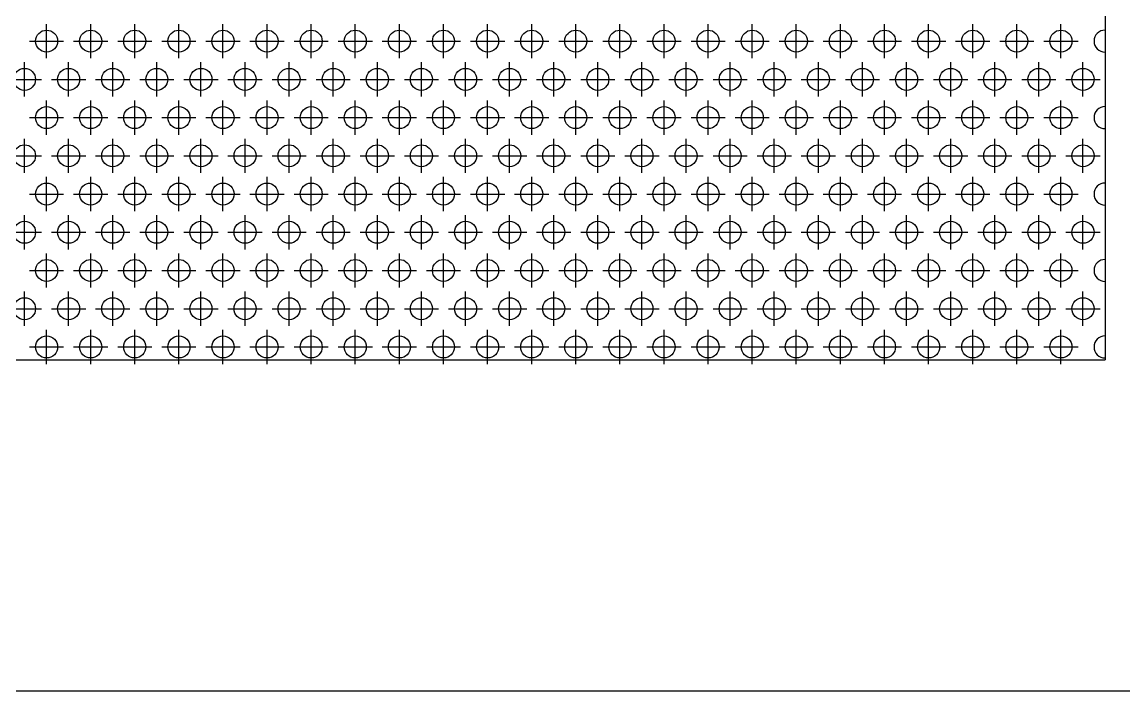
# Model space of a CAD drawing. Extents: x 0 to 172, y -8 to 132.
# Drawn here: x 85.89 to 135.86, y 10 to 40.31 of the extents above; entities that cross this region are included whole.
import ezdxf

# ---------------------------------------------------------------- set-up
doc = ezdxf.new("R2010")
doc.units = 0
doc.header["$LTSCALE"] = 0.5
doc.linetypes.add('CENTER', pattern=[50.8, 31.75, -6.35, 6.35, -6.35])
doc.layers.add('MSM_CENTER', color=1, linetype='CENTER')
doc.layers.add('MSM_CONTINUOUS', color=7, linetype='CONTINUOUS')

msp = doc.modelspace()

# ---------------------------------------------------------------- linework, layer by layer
at = {"layer": 'MSM_CENTER'}
for p, q in [((87, 38.67), (87, 40.22)), ((89, 38.67), (89, 40.22)), ((91, 38.67), (91, 40.22)), ((93, 38.67), (93, 40.22)), ((95, 38.67), (95, 40.22)), ((97, 38.67), (97, 40.22)), ((99, 38.67), (99, 40.22)), ((101, 38.67), (101, 40.22)), ((103, 38.67), (103, 40.22)), ((105, 38.67), (105, 40.22)), ((107, 38.67), (107, 40.22)), ((109, 38.67), (109, 40.22)), ((111, 38.67), (111, 40.22)), ((113, 38.67), (113, 40.22)), ((115, 38.67), (115, 40.22)), ((117, 38.67), (117, 40.22)), ((119, 38.67), (119, 40.22)), ((121, 38.67), (121, 40.22)), ((123, 38.67), (123, 40.22)), ((125, 38.67), (125, 40.22)), ((127, 38.67), (127, 40.22)), ((129, 38.67), (129, 40.22)), ((131, 38.67), (131, 40.22)), ((133, 38.67), (133, 40.22)), ((86.225, 39.445), (87.775, 39.445)), ((88.225, 39.445), (89.775, 39.445)), ((90.225, 39.445), (91.775, 39.445)), ((92.225, 39.445), (93.775, 39.445)), ((94.225, 39.445), (95.775, 39.445)), ((96.225, 39.445), (97.775, 39.445)), ((98.225, 39.445), (99.775, 39.445)), ((100.225, 39.445), (101.775, 39.445)), ((102.225, 39.445), (103.775, 39.445)), ((104.225, 39.445), (105.775, 39.445)), ((106.225, 39.445), (107.775, 39.445)), ((108.225, 39.445), (109.775, 39.445)), ((110.225, 39.445), (111.775, 39.445)), ((112.225, 39.445), (113.775, 39.445)), ((114.225, 39.445), (115.775, 39.445)), ((116.225, 39.445), (117.775, 39.445)), ((118.225, 39.445), (119.775, 39.445)), ((120.225, 39.445), (121.775, 39.445)), ((122.225, 39.445), (123.775, 39.445)), ((124.225, 39.445), (125.775, 39.445)), ((126.225, 39.445), (127.775, 39.445)), ((128.225, 39.445), (129.775, 39.445)), ((130.225, 39.445), (131.775, 39.445)), ((132.225, 39.445), (133.775, 39.445)), ((86, 36.938), (86, 38.488)), ((88, 36.938), (88, 38.488)), ((90, 36.938), (90, 38.488)), ((92, 36.938), (92, 38.488)), ((94, 36.938), (94, 38.488)), ((96, 36.938), (96, 38.488)), ((98, 36.938), (98, 38.488)), ((100, 36.938), (100, 38.488)), ((102, 36.938), (102, 38.488)), ((104, 36.938), (104, 38.488)), ((106, 36.938), (106, 38.488)), ((108, 36.938), (108, 38.488)), ((110, 36.938), (110, 38.488)), ((112, 36.938), (112, 38.488)), ((114, 36.938), (114, 38.488)), ((116, 36.938), (116, 38.488)), ((118, 36.938), (118, 38.488)), ((120, 36.938), (120, 38.488)), ((122, 36.938), (122, 38.488)), ((124, 36.938), (124, 38.488)), ((126, 36.938), (126, 38.488)), ((128, 36.938), (128, 38.488)), ((130, 36.938), (130, 38.488)), ((132, 36.938), (132, 38.488)), ((134, 36.938), (134, 38.488)), ((85.225, 37.713), (86.775, 37.713)), ((87.225, 37.713), (88.775, 37.713)), ((89.225, 37.713), (90.775, 37.713)), ((91.225, 37.713), (92.775, 37.713)), ((93.225, 37.713), (94.775, 37.713)), ((95.225, 37.713), (96.775, 37.713)), ((97.225, 37.713), (98.775, 37.713)), ((99.225, 37.713), (100.775, 37.713)), ((101.225, 37.713), (102.775, 37.713)), ((103.225, 37.713), (104.775, 37.713)), ((105.225, 37.713), (106.775, 37.713)), ((107.225, 37.713), (108.775, 37.713)), ((109.225, 37.713), (110.775, 37.713)), ((111.225, 37.713), (112.775, 37.713)), ((113.225, 37.713), (114.775, 37.713)), ((115.225, 37.713), (116.775, 37.713)), ((117.225, 37.713), (118.775, 37.713)), ((119.225, 37.713), (120.775, 37.713)), ((121.225, 37.713), (122.775, 37.713)), ((123.225, 37.713), (124.775, 37.713)), ((125.225, 37.713), (126.775, 37.713)), ((127.225, 37.713), (128.775, 37.713)), ((129.225, 37.713), (130.775, 37.713)), ((131.225, 37.713), (132.775, 37.713)), ((133.225, 37.713), (134.775, 37.713)), ((87, 35.206), (87, 36.756)), ((89, 35.206), (89, 36.756)), ((91, 35.206), (91, 36.756)), ((93, 35.206), (93, 36.756)), ((95, 35.206), (95, 36.756)), ((97, 35.206), (97, 36.756)), ((99, 35.206), (99, 36.756)), ((101, 35.206), (101, 36.756)), ((103, 35.206), (103, 36.756)), ((105, 35.206), (105, 36.756)), ((107, 35.206), (107, 36.756)), ((109, 35.206), (109, 36.756)), ((111, 35.206), (111, 36.756)), ((113, 35.206), (113, 36.756)), ((115, 35.206), (115, 36.756)), ((117, 35.206), (117, 36.756)), ((119, 35.206), (119, 36.756)), ((121, 35.206), (121, 36.756)), ((123, 35.206), (123, 36.756)), ((125, 35.206), (125, 36.756)), ((127, 35.206), (127, 36.756)), ((129, 35.206), (129, 36.756)), ((131, 35.206), (131, 36.756)), ((133, 35.206), (133, 36.756)), ((86.225, 35.981), (87.775, 35.981)), ((88.225, 35.981), (89.775, 35.981)), ((90.225, 35.981), (91.775, 35.981)), ((92.225, 35.981), (93.775, 35.981)), ((94.225, 35.981), (95.775, 35.981)), ((96.225, 35.981), (97.775, 35.981)), ((98.225, 35.981), (99.775, 35.981)), ((100.225, 35.981), (101.775, 35.981)), ((102.225, 35.981), (103.775, 35.981)), ((104.225, 35.981), (105.775, 35.981)), ((106.225, 35.981), (107.775, 35.981)), ((108.225, 35.981), (109.775, 35.981)), ((110.225, 35.981), (111.775, 35.981)), ((112.225, 35.981), (113.775, 35.981)), ((114.225, 35.981), (115.775, 35.981)), ((116.225, 35.981), (117.775, 35.981)), ((118.225, 35.981), (119.775, 35.981)), ((120.225, 35.981), (121.775, 35.981)), ((122.225, 35.981), (123.775, 35.981)), ((124.225, 35.981), (125.775, 35.981)), ((126.225, 35.981), (127.775, 35.981)), ((128.225, 35.981), (129.775, 35.981)), ((130.225, 35.981), (131.775, 35.981)), ((132.225, 35.981), (133.775, 35.981)), ((86, 33.474), (86, 35.024)), ((88, 33.474), (88, 35.024)), ((90, 33.474), (90, 35.024)), ((92, 33.474), (92, 35.024)), ((94, 33.474), (94, 35.024)), ((96, 33.474), (96, 35.024)), ((98, 33.474), (98, 35.024)), ((100, 33.474), (100, 35.024)), ((102, 33.474), (102, 35.024)), ((104, 33.474), (104, 35.024)), ((106, 33.474), (106, 35.024)), ((108, 33.474), (108, 35.024)), ((110, 33.474), (110, 35.024)), ((112, 33.474), (112, 35.024)), ((114, 33.474), (114, 35.024)), ((116, 33.474), (116, 35.024)), ((118, 33.474), (118, 35.024)), ((120, 33.474), (120, 35.024)), ((122, 33.474), (122, 35.024)), ((124, 33.474), (124, 35.024)), ((126, 33.474), (126, 35.024)), ((128, 33.474), (128, 35.024)), ((130, 33.474), (130, 35.024)), ((132, 33.474), (132, 35.024)), ((134, 33.474), (134, 35.024)), ((85.225, 34.249), (86.775, 34.249)), ((87.225, 34.249), (88.775, 34.249)), ((89.225, 34.249), (90.775, 34.249)), ((91.225, 34.249), (92.775, 34.249)), ((93.225, 34.249), (94.775, 34.249)), ((95.225, 34.249), (96.775, 34.249)), ((97.225, 34.249), (98.775, 34.249)), ((99.225, 34.249), (100.775, 34.249)), ((101.225, 34.249), (102.775, 34.249)), ((103.225, 34.249), (104.775, 34.249)), ((105.225, 34.249), (106.775, 34.249)), ((107.225, 34.249), (108.775, 34.249)), ((109.225, 34.249), (110.775, 34.249)), ((111.225, 34.249), (112.775, 34.249)), ((113.225, 34.249), (114.775, 34.249)), ((115.225, 34.249), (116.775, 34.249)), ((117.225, 34.249), (118.775, 34.249)), ((119.225, 34.249), (120.775, 34.249)), ((121.225, 34.249), (122.775, 34.249)), ((123.225, 34.249), (124.775, 34.249)), ((125.225, 34.249), (126.775, 34.249)), ((127.225, 34.249), (128.775, 34.249)), ((129.225, 34.249), (130.775, 34.249)), ((131.225, 34.249), (132.775, 34.249)), ((133.225, 34.249), (134.775, 34.249)), ((87, 31.742), (87, 33.292)), ((89, 31.742), (89, 33.292)), ((91, 31.742), (91, 33.292)), ((93, 31.742), (93, 33.292)), ((95, 31.742), (95, 33.292)), ((97, 31.742), (97, 33.292)), ((99, 31.742), (99, 33.292)), ((101, 31.742), (101, 33.292)), ((103, 31.742), (103, 33.292)), ((105, 31.742), (105, 33.292)), ((107, 31.742), (107, 33.292)), ((109, 31.742), (109, 33.292)), ((111, 31.742), (111, 33.292)), ((113, 31.742), (113, 33.292)), ((115, 31.742), (115, 33.292)), ((117, 31.742), (117, 33.292)), ((119, 31.742), (119, 33.292)), ((121, 31.742), (121, 33.292)), ((123, 31.742), (123, 33.292)), ((125, 31.742), (125, 33.292)), ((127, 31.742), (127, 33.292)), ((129, 31.742), (129, 33.292)), ((131, 31.742), (131, 33.292)), ((133, 31.742), (133, 33.292)), ((86.225, 32.517), (87.775, 32.517)), ((88.225, 32.517), (89.775, 32.517)), ((90.225, 32.517), (91.775, 32.517)), ((92.225, 32.517), (93.775, 32.517)), ((94.225, 32.517), (95.775, 32.517)), ((96.225, 32.517), (97.775, 32.517)), ((98.225, 32.517), (99.775, 32.517)), ((100.225, 32.517), (101.775, 32.517)), ((102.225, 32.517), (103.775, 32.517)), ((104.225, 32.517), (105.775, 32.517)), ((106.225, 32.517), (107.775, 32.517)), ((108.225, 32.517), (109.775, 32.517)), ((110.225, 32.517), (111.775, 32.517)), ((112.225, 32.517), (113.775, 32.517)), ((114.225, 32.517), (115.775, 32.517)), ((116.225, 32.517), (117.775, 32.517)), ((118.225, 32.517), (119.775, 32.517)), ((120.225, 32.517), (121.775, 32.517)), ((122.225, 32.517), (123.775, 32.517)), ((124.225, 32.517), (125.775, 32.517)), ((126.225, 32.517), (127.775, 32.517)), ((128.225, 32.517), (129.775, 32.517)), ((130.225, 32.517), (131.775, 32.517)), ((132.225, 32.517), (133.775, 32.517)), ((86, 30.01), (86, 31.56)), ((88, 30.01), (88, 31.56)), ((90, 30.01), (90, 31.56)), ((92, 30.01), (92, 31.56)), ((94, 30.01), (94, 31.56)), ((96, 30.01), (96, 31.56)), ((98, 30.01), (98, 31.56)), ((100, 30.01), (100, 31.56)), ((102, 30.01), (102, 31.56)), ((104, 30.01), (104, 31.56)), ((106, 30.01), (106, 31.56)), ((108, 30.01), (108, 31.56)), ((110, 30.01), (110, 31.56)), ((112, 30.01), (112, 31.56)), ((114, 30.01), (114, 31.56)), ((116, 30.01), (116, 31.56)), ((118, 30.01), (118, 31.56)), ((120, 30.01), (120, 31.56)), ((122, 30.01), (122, 31.56)), ((124, 30.01), (124, 31.56)), ((126, 30.01), (126, 31.56)), ((128, 30.01), (128, 31.56)), ((130, 30.01), (130, 31.56)), ((132, 30.01), (132, 31.56)), ((134, 30.01), (134, 31.56)), ((85.225, 30.785), (86.775, 30.785)), ((87.225, 30.785), (88.775, 30.785)), ((89.225, 30.785), (90.775, 30.785)), ((91.225, 30.785), (92.775, 30.785)), ((93.225, 30.785), (94.775, 30.785)), ((95.225, 30.785), (96.775, 30.785)), ((97.225, 30.785), (98.775, 30.785)), ((99.225, 30.785), (100.775, 30.785)), ((101.225, 30.785), (102.775, 30.785)), ((103.225, 30.785), (104.775, 30.785)), ((105.225, 30.785), (106.775, 30.785)), ((107.225, 30.785), (108.775, 30.785)), ((109.225, 30.785), (110.775, 30.785)), ((111.225, 30.785), (112.775, 30.785)), ((113.225, 30.785), (114.775, 30.785)), ((115.225, 30.785), (116.775, 30.785)), ((117.225, 30.785), (118.775, 30.785)), ((119.225, 30.785), (120.775, 30.785)), ((121.225, 30.785), (122.775, 30.785)), ((123.225, 30.785), (124.775, 30.785)), ((125.225, 30.785), (126.775, 30.785)), ((127.225, 30.785), (128.775, 30.785)), ((129.225, 30.785), (130.775, 30.785)), ((131.225, 30.785), (132.775, 30.785)), ((133.225, 30.785), (134.775, 30.785)), ((87, 28.278), (87, 29.828)), ((89, 28.278), (89, 29.828)), ((91, 28.278), (91, 29.828)), ((93, 28.278), (93, 29.828)), ((95, 28.278), (95, 29.828)), ((97, 28.278), (97, 29.828)), ((99, 28.278), (99, 29.828)), ((101, 28.278), (101, 29.828)), ((103, 28.278), (103, 29.828)), ((105, 28.278), (105, 29.828)), ((107, 28.278), (107, 29.828)), ((109, 28.278), (109, 29.828)), ((111, 28.278), (111, 29.828)), ((113, 28.278), (113, 29.828)), ((115, 28.278), (115, 29.828)), ((117, 28.278), (117, 29.828)), ((119, 28.278), (119, 29.828)), ((121, 28.278), (121, 29.828)), ((123, 28.278), (123, 29.828)), ((125, 28.278), (125, 29.828)), ((127, 28.278), (127, 29.828)), ((129, 28.278), (129, 29.828)), ((131, 28.278), (131, 29.828)), ((133, 28.278), (133, 29.828)), ((86.225, 29.053), (87.775, 29.053)), ((88.225, 29.053), (89.775, 29.053)), ((90.225, 29.053), (91.775, 29.053)), ((92.225, 29.053), (93.775, 29.053)), ((94.225, 29.053), (95.775, 29.053)), ((96.225, 29.053), (97.775, 29.053)), ((98.225, 29.053), (99.775, 29.053)), ((100.225, 29.053), (101.775, 29.053)), ((102.225, 29.053), (103.775, 29.053)), ((104.225, 29.053), (105.775, 29.053)), ((106.225, 29.053), (107.775, 29.053)), ((108.225, 29.053), (109.775, 29.053)), ((110.225, 29.053), (111.775, 29.053)), ((112.225, 29.053), (113.775, 29.053)), ((114.225, 29.053), (115.775, 29.053)), ((116.225, 29.053), (117.775, 29.053)), ((118.225, 29.053), (119.775, 29.053)), ((120.225, 29.053), (121.775, 29.053)), ((122.225, 29.053), (123.775, 29.053)), ((124.225, 29.053), (125.775, 29.053)), ((126.225, 29.053), (127.775, 29.053)), ((128.225, 29.053), (129.775, 29.053)), ((130.225, 29.053), (131.775, 29.053)), ((132.225, 29.053), (133.775, 29.053)), ((86, 26.546), (86, 28.096)), ((88, 26.546), (88, 28.096)), ((90, 26.546), (90, 28.096)), ((92, 26.546), (92, 28.096)), ((94, 26.546), (94, 28.096)), ((96, 26.546), (96, 28.096)), ((98, 26.546), (98, 28.096)), ((100, 26.546), (100, 28.096)), ((102, 26.546), (102, 28.096)), ((104, 26.546), (104, 28.096)), ((106, 26.546), (106, 28.096)), ((108, 26.546), (108, 28.096)), ((110, 26.546), (110, 28.096)), ((112, 26.546), (112, 28.096)), ((114, 26.546), (114, 28.096)), ((116, 26.546), (116, 28.096)), ((118, 26.546), (118, 28.096)), ((120, 26.546), (120, 28.096)), ((122, 26.546), (122, 28.096)), ((124, 26.546), (124, 28.096)), ((126, 26.546), (126, 28.096)), ((128, 26.546), (128, 28.096)), ((130, 26.546), (130, 28.096)), ((132, 26.546), (132, 28.096)), ((134, 26.546), (134, 28.096)), ((85.225, 27.321), (86.775, 27.321)), ((87.225, 27.321), (88.775, 27.321)), ((89.225, 27.321), (90.775, 27.321)), ((91.225, 27.321), (92.775, 27.321)), ((93.225, 27.321), (94.775, 27.321)), ((95.225, 27.321), (96.775, 27.321)), ((97.225, 27.321), (98.775, 27.321)), ((99.225, 27.321), (100.775, 27.321)), ((101.225, 27.321), (102.775, 27.321)), ((103.225, 27.321), (104.775, 27.321)), ((105.225, 27.321), (106.775, 27.321)), ((107.225, 27.321), (108.775, 27.321)), ((109.225, 27.321), (110.775, 27.321)), ((111.225, 27.321), (112.775, 27.321)), ((113.225, 27.321), (114.775, 27.321)), ((115.225, 27.321), (116.775, 27.321)), ((117.225, 27.321), (118.775, 27.321)), ((119.225, 27.321), (120.775, 27.321)), ((121.225, 27.321), (122.775, 27.321)), ((123.225, 27.321), (124.775, 27.321)), ((125.225, 27.321), (126.775, 27.321)), ((127.225, 27.321), (128.775, 27.321)), ((129.225, 27.321), (130.775, 27.321)), ((131.225, 27.321), (132.775, 27.321)), ((133.225, 27.321), (134.775, 27.321)), ((87, 24.813), (87, 26.363)), ((89, 24.813), (89, 26.363)), ((91, 24.813), (91, 26.363)), ((93, 24.813), (93, 26.363)), ((95, 24.813), (95, 26.363)), ((97, 24.813), (97, 26.363)), ((99, 24.813), (99, 26.363)), ((101, 24.813), (101, 26.363)), ((103, 24.813), (103, 26.363)), ((105, 24.813), (105, 26.363)), ((107, 24.813), (107, 26.363)), ((109, 24.813), (109, 26.363)), ((111, 24.813), (111, 26.363)), ((113, 24.813), (113, 26.363)), ((115, 24.813), (115, 26.363)), ((117, 24.813), (117, 26.363)), ((119, 24.813), (119, 26.363)), ((121, 24.813), (121, 26.363)), ((123, 24.813), (123, 26.363)), ((125, 24.813), (125, 26.363)), ((127, 24.813), (127, 26.363)), ((129, 24.813), (129, 26.363)), ((131, 24.813), (131, 26.363)), ((133, 24.813), (133, 26.363)), ((86.225, 25.588), (87.775, 25.588)), ((88.225, 25.588), (89.775, 25.588)), ((90.225, 25.588), (91.775, 25.588)), ((92.225, 25.588), (93.775, 25.588)), ((94.225, 25.588), (95.775, 25.588)), ((96.225, 25.588), (97.775, 25.588)), ((98.225, 25.588), (99.775, 25.588)), ((100.225, 25.588), (101.775, 25.588)), ((102.225, 25.588), (103.775, 25.588)), ((104.225, 25.588), (105.775, 25.588)), ((106.225, 25.588), (107.775, 25.588)), ((108.225, 25.588), (109.775, 25.588)), ((110.225, 25.588), (111.775, 25.588)), ((112.225, 25.588), (113.775, 25.588)), ((114.225, 25.588), (115.775, 25.588)), ((116.225, 25.588), (117.775, 25.588)), ((118.225, 25.588), (119.775, 25.588)), ((120.225, 25.588), (121.775, 25.588)), ((122.225, 25.588), (123.775, 25.588)), ((124.225, 25.588), (125.775, 25.588)), ((126.225, 25.588), (127.775, 25.588)), ((128.225, 25.588), (129.775, 25.588)), ((130.225, 25.588), (131.775, 25.588)), ((132.225, 25.588), (133.775, 25.588))]:
    msp.add_line(p, q, dxfattribs=at)
at = {"layer": 'MSM_CONTINUOUS'}
for p, q in [((135, 95), (135, 25)), ((15, 25), (135, 25)), ((0, 10), (150, 10))]:
    msp.add_line(p, q, dxfattribs=at)
for centre in [(87, 39.445), (89, 39.445), (91, 39.445), (93, 39.445), (95, 39.445), (97, 39.445), (99, 39.445), (101, 39.445), (103, 39.445), (105, 39.445), (107, 39.445), (109, 39.445), (111, 39.445), (113, 39.445), (115, 39.445), (117, 39.445), (119, 39.445), (121, 39.445), (123, 39.445), (125, 39.445), (127, 39.445), (129, 39.445), (131, 39.445), (133, 39.445), (86, 37.713), (88, 37.713), (90, 37.713), (92, 37.713), (94, 37.713), (96, 37.713), (98, 37.713), (100, 37.713), (102, 37.713), (104, 37.713), (106, 37.713), (108, 37.713), (110, 37.713), (112, 37.713), (114, 37.713), (116, 37.713), (118, 37.713), (120, 37.713), (122, 37.713), (124, 37.713), (126, 37.713), (128, 37.713), (130, 37.713), (132, 37.713), (134, 37.713), (87, 35.981), (89, 35.981), (91, 35.981), (93, 35.981), (95, 35.981), (97, 35.981), (99, 35.981), (101, 35.981), (103, 35.981), (105, 35.981), (107, 35.981), (109, 35.981), (111, 35.981), (113, 35.981), (115, 35.981), (117, 35.981), (119, 35.981), (121, 35.981), (123, 35.981), (125, 35.981), (127, 35.981), (129, 35.981), (131, 35.981), (133, 35.981), (86, 34.249), (88, 34.249), (90, 34.249), (92, 34.249), (94, 34.249), (96, 34.249), (98, 34.249), (100, 34.249), (102, 34.249), (104, 34.249), (106, 34.249), (108, 34.249), (110, 34.249), (112, 34.249), (114, 34.249), (116, 34.249), (118, 34.249), (120, 34.249), (122, 34.249), (124, 34.249), (126, 34.249), (128, 34.249), (130, 34.249), (132, 34.249), (134, 34.249), (87, 32.517), (89, 32.517), (91, 32.517), (93, 32.517), (95, 32.517), (97, 32.517), (99, 32.517), (101, 32.517), (103, 32.517), (105, 32.517), (107, 32.517), (109, 32.517), (111, 32.517), (113, 32.517), (115, 32.517), (117, 32.517), (119, 32.517), (121, 32.517), (123, 32.517), (125, 32.517), (127, 32.517), (129, 32.517), (131, 32.517), (133, 32.517), (86, 30.785), (88, 30.785), (90, 30.785), (92, 30.785), (94, 30.785), (96, 30.785), (98, 30.785), (100, 30.785), (102, 30.785), (104, 30.785), (106, 30.785), (108, 30.785), (110, 30.785), (112, 30.785), (114, 30.785), (116, 30.785), (118, 30.785), (120, 30.785), (122, 30.785), (124, 30.785), (126, 30.785), (128, 30.785), (130, 30.785), (132, 30.785), (134, 30.785), (87, 29.053), (89, 29.053), (91, 29.053), (93, 29.053), (95, 29.053), (97, 29.053), (99, 29.053), (101, 29.053), (103, 29.053), (105, 29.053), (107, 29.053), (109, 29.053), (111, 29.053), (113, 29.053), (115, 29.053), (117, 29.053), (119, 29.053), (121, 29.053), (123, 29.053), (125, 29.053), (127, 29.053), (129, 29.053), (131, 29.053), (133, 29.053), (86, 27.321), (88, 27.321), (90, 27.321), (92, 27.321), (94, 27.321), (96, 27.321), (98, 27.321), (100, 27.321), (102, 27.321), (104, 27.321), (106, 27.321), (108, 27.321), (110, 27.321), (112, 27.321), (114, 27.321), (116, 27.321), (118, 27.321), (120, 27.321), (122, 27.321), (124, 27.321), (126, 27.321), (128, 27.321), (130, 27.321), (132, 27.321), (134, 27.321), (87, 25.588), (89, 25.588), (91, 25.588), (93, 25.588), (95, 25.588), (97, 25.588), (99, 25.588), (101, 25.588), (103, 25.588), (105, 25.588), (107, 25.588), (109, 25.588), (111, 25.588), (113, 25.588), (115, 25.588), (117, 25.588), (119, 25.588), (121, 25.588), (123, 25.588), (125, 25.588), (127, 25.588), (129, 25.588), (131, 25.588), (133, 25.588)]:
    msp.add_circle(centre, 0.5, dxfattribs=at)
for centre in [(135, 39.445), (135, 35.981), (135, 32.517), (135, 29.053), (135, 25.588)]:
    msp.add_arc(centre, 0.5, 90, 270, dxfattribs=at)

doc.saveas('drawing.dxf')
